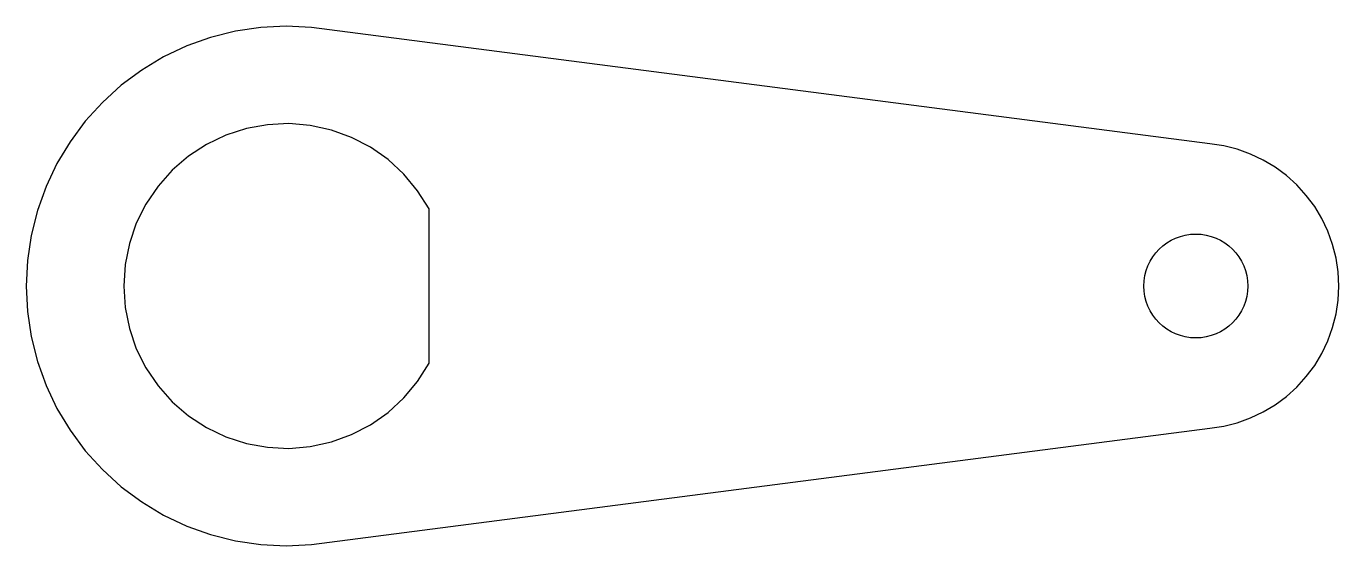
# Model space of a CAD drawing. Header units: millimetres. Extents: x 0 to 101, y 0 to 40.
import ezdxf

# ---------------------------------------------------------------- set-up
doc = ezdxf.new("R2010")
doc.units = ezdxf.units.MM
doc.layers.add('CUT', color=7, linetype='Continuous')

msp = doc.modelspace()

# ---------------------------------------------------------------- linework, layer by layer
at = {"layer": 'CUT'}
for points in [[(0, 20), (0.1, 18.04), (0.38, 16.1), (0.86, 14.19), (1.52, 12.35), (2.36, 10.57), (3.37, 8.89), (4.54, 7.31), (5.86, 5.86), (7.31, 4.54), (8.89, 3.37), (10.57, 2.36), (12.35, 1.52), (14.19, 0.86), (16.1, 0.38), (18.04, 0.1), (20, 0), (21.96, 0.1), (91.08, 9.05), (92.15, 9.21), (93.19, 9.47), (94.21, 9.84), (95.19, 10.3), (96.11, 10.85), (96.98, 11.5), (97.78, 12.22), (98.5, 13.02), (99.15, 13.89), (99.7, 14.81), (100.16, 15.79), (100.53, 16.81), (100.79, 17.85), (100.95, 18.92), (101, 20), (100.95, 21.08), (100.79, 22.15), (100.53, 23.19), (100.16, 24.21), (99.7, 25.19), (99.15, 26.11), (98.5, 26.98), (97.78, 27.78), (96.98, 28.5), (96.11, 29.15), (95.19, 29.7), (94.21, 30.16), (93.19, 30.53), (92.15, 30.79), (91.08, 30.95), (21.96, 39.9), (20, 40), (18.04, 39.9), (16.1, 39.62), (14.19, 39.14), (12.35, 38.48), (10.57, 37.64), (8.89, 36.63), (7.31, 35.46), (5.86, 34.14), (4.54, 32.69), (3.37, 31.11), (2.36, 29.43), (1.52, 27.65), (0.86, 25.81), (0.38, 23.9), (0.1, 21.96)], [(31, 25.94), (30.12, 27.34), (29.06, 28.61), (27.85, 29.73), (26.5, 30.68), (25.03, 31.44), (23.48, 32.01), (21.86, 32.36), (20.21, 32.5), (18.56, 32.42), (16.94, 32.12), (15.37, 31.61), (13.87, 30.9), (12.49, 29.99), (11.24, 28.91), (10.14, 27.68), (9.21, 26.31), (8.47, 24.83), (7.94, 23.27), (7.61, 21.65), (7.5, 20), (7.61, 18.35), (7.94, 16.73), (8.47, 15.17), (9.21, 13.69), (10.14, 12.32), (11.24, 11.09), (12.49, 10.01), (13.87, 9.1), (15.37, 8.39), (16.94, 7.88), (18.56, 7.58), (20.21, 7.5), (21.86, 7.64), (23.48, 7.99), (25.03, 8.56), (26.5, 9.32), (27.85, 10.27), (29.06, 11.39), (30.12, 12.66), (31, 14.06)]]:
    msp.add_lwpolyline(points, close=True, dxfattribs=at)
msp.add_circle((90, 20), 4, dxfattribs=at)

doc.saveas('drawing.dxf')
